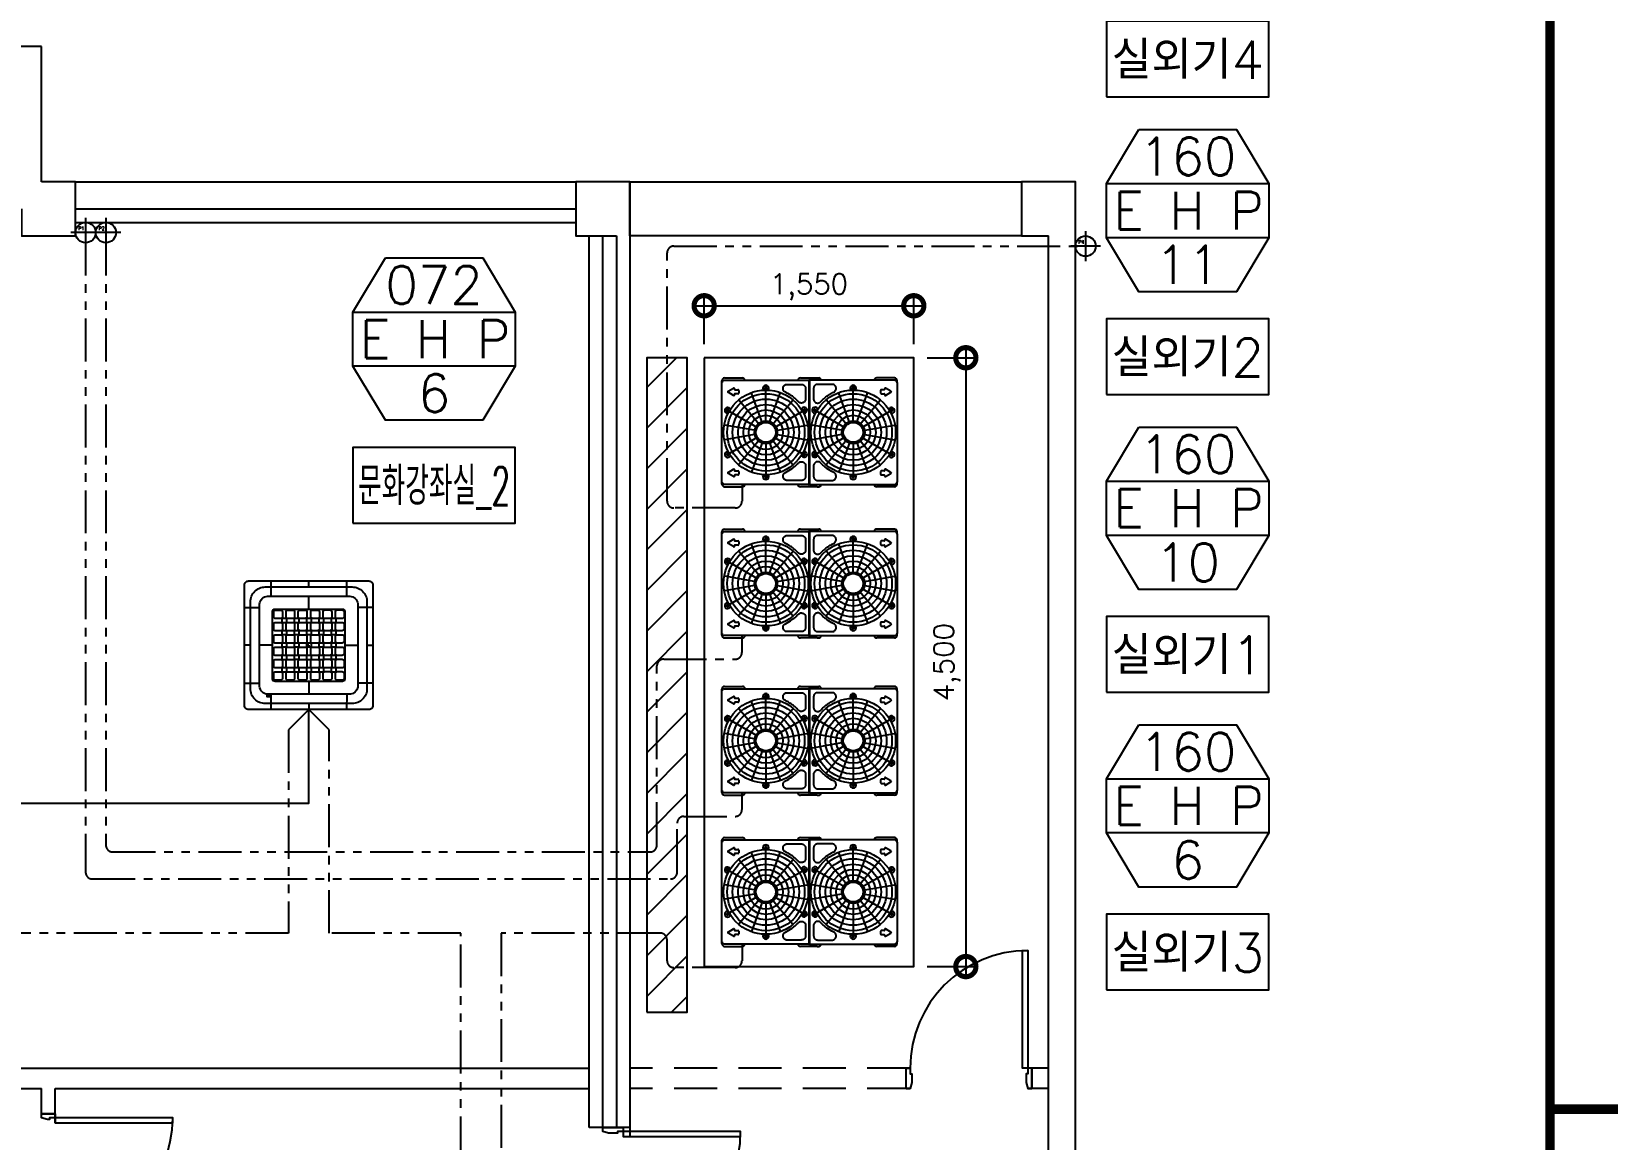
# Model space of a CAD drawing. Header units: millimetres. Extents: x -56261 to 196039, y 9480 to 100001.
# Drawn here: x 137708 to 149363, y 52101 to 60290 of the extents above; entities that cross this region are included whole.
import ezdxf
from ezdxf.enums import TextEntityAlignment as Align
from ezdxf.lldxf.tags import DXFTag

# ---------------------------------------------------------------- set-up
doc = ezdxf.new("R2010")
doc.units = ezdxf.units.MM
for name, pattern in [('HIDDEN2', [4.7625, 3.175, -1.5875]), ('PHANTOM', [25, 20, -1, 1, -1, 1, -1]), ('PHANTOM2', [31.75, 15.875, -3.175, 3.175, -3.175, 3.175, -3.175])]:
    doc.linetypes.add(name, pattern=pattern)
for name, color, linetype in [('A-HAT-8', 7, 'Continuous'), ('DVM_INDOOR', 7, 'Continuous'), ('DVM_INOUT_MARK', 2, 'Continuous'), ('DVM_INOUT_NAME', 7, 'Continuous'), ('DVM_LPIT', 3, 'Continuous'), ('DVM_OUTDOOR', 7, 'Continuous'), ('DVM_TRAY', 4, 'Continuous'), ('FORM', 4, 'Continuous'), ('PLAN', 9, 'Continuous'), ('SS-제어선', 61, 'PHANTOM'), ('SS-통신선', 181, 'CENTER2')]:
    doc.layers.add(name, color=color, linetype=linetype)
doc.styles.add('DVM_DEFAULT', font='romans.shx', dxfattribs={"bigfont": 'whgtxt.shx'})
doc.styles.add('Gdim', font='')
doc.styles.add('plan', font='romans.shx', dxfattribs={"bigfont": 'GHS.SHX'})
doc.styles.get('Gdim').set_extended_font_data('Dotum')
tags = doc.linetypes.add('CENTER2', pattern=[28.575, 19.05, -3.175, 3.175, -3.175]).pattern_tags.tags
tags[10:11] = [DXFTag(74, 4), DXFTag(75, 0), DXFTag(340, '0'), DXFTag(46, 1.0), DXFTag(50, 0.0), DXFTag(44, 0.0), DXFTag(45, 0.0)]
tags[8:9] = [DXFTag(74, 4), DXFTag(75, 0), DXFTag(340, '0'), DXFTag(46, 1.0), DXFTag(50, 0.0), DXFTag(44, 0.0), DXFTag(45, 0.0)]
tags[6:7] = [DXFTag(74, 4), DXFTag(75, 0), DXFTag(340, '0'), DXFTag(46, 1.0), DXFTag(50, 0.0), DXFTag(44, 0.0), DXFTag(45, 0.0)]
tags[4:5] = [DXFTag(74, 4), DXFTag(75, 0), DXFTag(340, '0'), DXFTag(46, 1.0), DXFTag(50, 0.0), DXFTag(44, 0.0), DXFTag(45, 0.0)]
doc.dimstyles.new('Gdim100', dxfattribs={"dimscale": 100, "dimtxt": 3, "dimasz": 6, "dimexe": 1.5, "dimexo": 2, "dimgap": 1, "dimtad": 1, "dimdec": 0, "dimzin": 0, "dimdsep": 46, "dimlunit": 6, "dimtxsty": 'Gdim', "dimblk1": 'DOTSMALL', "dimblk2": 'DOTSMALL', "dimsah": 1, "dimcen": 1.5, "dimdle": 1.5, "dimclrd": 1, "dimclre": 1, "dimclrt": 256, "dimazin": 0, "dimtfac": 1, "dimtdec": 0, "dimtix": 1, "dimtmove": 2, "dimatfit": 3, "dimldrblk": 'DOTSMALL', "dimfxl": 1.5, "dimtolj": 1, "dimtzin": 0, "dimlwd": -1, "dimlwe": -1, "dimarcsym": 0})

# ---------------------------------------------------------------- blocks, each defined once
blk = doc.blocks.new('PIPE_PIT')
at = {"layer": 'DVM_LPIT', "color": 0}
for p, q in [((110, 0), (-110, 0)), ((0, 110), (0, -110))]:
    blk.add_line(p, q, dxfattribs=at)
blk.add_circle((0, 0), 75, dxfattribs=at)
at = {"layer": 'DVM_LPIT', "color": 0, "style": 'DVM_DEFAULT', "width": 0.8}
for tag, p in [('$P', (-32, 8)), ('$N', (34, -38))]:
    blk.add_attdef(tag, text='', height=28, dxfattribs=at).set_placement(p, align=Align.BOTTOM_CENTER)
blk = doc.blocks.new('FORM_기계', base_point=(381614, -321275))
at = {"layer": 'FORM', "const_width": 140}
for points in [[(455614, -263975), (455614, -319175)], [(463614, -297828), (455614, -297828)]]:
    blk.add_lwpolyline(points, dxfattribs=at)
blk = doc.blocks.new('_DotSmall')
at = {"color": 0, "linetype": 'ByBlock', "const_width": 0.5}
blk.add_lwpolyline([(-0.0625, 0, 1), (0.0625, 0, 1)], format="xyb", close=True, dxfattribs=at)
blk = doc.blocks.new('*D308')
at = {"layer": 'DEFPOINTS', "color": 0, "transparency": 16777216}
for p in [(144233, 58263), (142683, 57879), (144233, 57879)]:
    blk.add_point(p, dxfattribs=at)
at = {"layer": 'PLAN', "color": 15, "transparency": 16777216}
for p, q in [((142683, 57979), (142683, 58338)), ((144233, 57979), (144233, 58338)), ((142608, 58263), (144308, 58263))]:
    blk.add_line(p, q, dxfattribs=at)
at = {"layer": 'PLAN', "color": 15, "transparency": 16777216, "xscale": 300, "yscale": 300, "zscale": 300, "rotation": 180}
blk.add_blockref('_DotSmall', (142683, 58263), dxfattribs=at)
at = {"layer": 'PLAN', "color": 15, "transparency": 16777216, "xscale": 300, "yscale": 300, "zscale": 300}
blk.add_blockref('_DotSmall', (144233, 58263), dxfattribs=at)
at = {"layer": 'PLAN', "color": 15, "transparency": 16777216, "insert": (143458, 58402), "char_height": 150, "attachment_point": 5, "style": 'plan'}
blk.add_mtext('\\A1;1,550', dxfattribs=at)
blk = doc.blocks.new('*D309')
at = {"layer": 'DEFPOINTS', "color": 0, "transparency": 16777216}
for p in [(144233, 57879), (144233, 53379), (144618, 53379)]:
    blk.add_point(p, dxfattribs=at)
at = {"layer": 'PLAN', "color": 15, "transparency": 16777216}
for p, q in [((144618, 57954), (144618, 53304)), ((144333, 57879), (144693, 57879)), ((144333, 53379), (144693, 53379))]:
    blk.add_line(p, q, dxfattribs=at)
at = {"layer": 'PLAN', "color": 15, "transparency": 16777216, "xscale": 300, "yscale": 300, "zscale": 300}
for p, rotation in [((144618, 57879), 90), ((144618, 53379), 270)]:
    blk.add_blockref('_DotSmall', p, dxfattribs=dict(at, rotation=rotation))
at = {"layer": 'PLAN', "color": 15, "transparency": 16777216, "insert": (144478, 55629), "char_height": 150, "attachment_point": 5, "rotation": 90, "style": 'plan'}
blk.add_mtext('\\A1;4,500', dxfattribs=at)
blk = doc.blocks.new('ID_C_G4_T')
at = {"layer": 'DVM_INDOOR', "color": 0}
for p, q in [((-280, 475), (-280, 363)), ((0, 431), (0, 475)), ((280, 475), (280, 362)), ((0, 268), (0, 362)), ((-475, 280), (-362, 280)), ((475, 280), (362, 280)), ((-267, 0), (-363, 0)), ((-431, 0), (-473, 0)), ((267, 0), (362, 0)), ((431, 0), (475, 0)), ((-475, -280), (-362, -280)), ((0, -267), (0, -362)), ((475, -280), (362, -280)), ((-280, -362), (-280, -475)), ((0, -431), (0, -475)), ((281, -362), (280, -475))]:
    blk.add_line(p, q, dxfattribs=at)
for points in [[(-445, 475), (445, 475, -0.414214), (475, 445), (475, -445, -0.414214), (445, -475), (-445, -475, -0.414214), (-475, -445), (-475, 445, -0.414214)], [(-321, 431), (321, 431, -0.414214), (431, 321), (431, -321, -0.414214), (321, -431), (-321, -431, -0.414214), (-431, -321), (-431, 321, -0.414214)], [(-304, 363), (304, 362, -0.356312), (362, 308), (362, -310, -0.324549), (309, -362), (-304, -362, -0.384731), (-363, -304), (-363, 304, -0.377296)], [(-267, 249, -0.414214), (-249, 267), (249, 267, -0.414214), (267, 249), (267, -249, -0.414214), (249, -267), (-249, -267, -0.414214), (-267, -249)], [(-259, 247, -0.414214), (-246, 260), (-208, 260, -0.414214), (-195, 247), (-195, 211, -0.414214), (-208, 198), (-246, 198, -0.414214), (-259, 211)], [(-168, 247, -0.414214), (-155, 260), (-117, 260, -0.414214), (-104, 247), (-104, 211, -0.414214), (-117, 198), (-155, 198, -0.414214), (-168, 211)], [(-77, 248, -0.414214), (-64, 260), (-25, 260, -0.414214), (-13, 248), (-13, 211, -0.414214), (-25, 198), (-64, 198, -0.414214), (-77, 211)], [(15, 248, -0.414214), (27, 260), (66, 260, -0.414214), (79, 248), (79, 211, -0.414214), (66, 198), (27, 198, -0.414214), (15, 211)], [(106, 248, -0.414214), (119, 261), (157, 261, -0.414214), (170, 248), (170, 211, -0.414214), (157, 198), (119, 198, -0.414214), (106, 211)], [(197, 248, -0.414214), (210, 261), (248, 261, -0.414214), (261, 248), (261, 211, -0.414214), (248, 198), (210, 198, -0.414214), (197, 211)], [(-259, 156, -0.414214), (-246, 169), (-208, 169, -0.414214), (-195, 156), (-195, 119, -0.414214), (-208, 107), (-246, 107, -0.414214), (-259, 119)], [(-197, 194, -0.414214), (-191, 200), (-170, 200, -0.414214), (-165, 194), (-165, 173, -0.414214), (-170, 167), (-191, 167, -0.414214), (-197, 173)], [(-168, 156, -0.414214), (-155, 169), (-117, 169, -0.414214), (-104, 156), (-104, 119, -0.414214), (-117, 107), (-155, 107, -0.414214), (-168, 119)], [(-106, 194, -0.414214), (-100, 200), (-79, 200, -0.414214), (-73, 194), (-73, 173, -0.414214), (-79, 167), (-100, 167, -0.414214), (-106, 173)], [(-77, 156, -0.414214), (-64, 169), (-25, 169, -0.414214), (-13, 156), (-13, 120, -0.414214), (-25, 107), (-64, 107, -0.414214), (-77, 120)], [(-15, 194, -0.414214), (-9, 200), (12, 200, -0.414214), (18, 194), (18, 173, -0.414214), (12, 167), (-9, 167, -0.414214), (-15, 173)], [(15, 156, -0.414214), (27, 169), (66, 169, -0.414214), (79, 156), (79, 120, -0.414214), (66, 107), (27, 107, -0.414214), (15, 120)], [(77, 194, -0.414214), (82, 200), (103, 200, -0.414214), (109, 194), (109, 173, -0.414214), (103, 167), (82, 167, -0.414214), (77, 173)], [(106, 157, -0.414214), (119, 169), (157, 169, -0.414214), (170, 157), (170, 120, -0.414214), (157, 107), (119, 107, -0.414214), (106, 120)], [(168, 194, -0.414214), (174, 200), (195, 200, -0.414214), (200, 194), (200, 173, -0.414214), (195, 167), (174, 167, -0.414214), (168, 173)], [(197, 157, -0.414214), (210, 169), (248, 169, -0.414214), (261, 157), (261, 120, -0.414214), (248, 107), (210, 107, -0.414214), (197, 120)], [(-259, 65, -0.414214), (-246, 78), (-208, 78, -0.414214), (-195, 65), (-195, 28, -0.414214), (-208, 15), (-246, 15, -0.414214), (-259, 28)], [(-197, 103, -0.414214), (-191, 108), (-170, 108, -0.414214), (-165, 103), (-165, 82, -0.414214), (-170, 76), (-191, 76, -0.414214), (-197, 82)], [(-197, 11, -0.414214), (-191, 17), (-170, 17, -0.414214), (-165, 11), (-165, -10, -0.414214), (-170, -15), (-191, -15, -0.414214), (-197, -10)], [(-168, 65, -0.414214), (-155, 78), (-117, 78, -0.414214), (-104, 65), (-104, 28, -0.414214), (-117, 15), (-155, 15, -0.414214), (-168, 28)], [(-106, 103, -0.414214), (-100, 108), (-79, 108, -0.414214), (-73, 103), (-73, 82, -0.414214), (-79, 76), (-100, 76, -0.414214), (-106, 82)], [(-106, 11, -0.414214), (-100, 17), (-79, 17, -0.414214), (-73, 11), (-73, -10, -0.414214), (-79, -15), (-100, -15, -0.414214), (-106, -10)], [(-77, 65, -0.414214), (-64, 78), (-25, 78, -0.414214), (-13, 65), (-13, 28, -0.414214), (-25, 15), (-64, 15, -0.414214), (-77, 28)], [(-15, 103, -0.414214), (-9, 108), (12, 108, -0.414214), (18, 103), (18, 82, -0.414214), (12, 76), (-9, 76, -0.414214), (-15, 82)], [(-15, 11, -0.414214), (-9, 17), (12, 17, -0.414214), (18, 11), (18, -10, -0.414214), (12, -15), (-9, -15, -0.414214), (-15, -10)], [(15, 65, -0.414214), (27, 78), (66, 78, -0.414214), (79, 65), (79, 28, -0.414214), (66, 15), (27, 15, -0.414214), (15, 28)], [(77, 103, -0.414214), (82, 108), (103, 108, -0.414214), (109, 103), (109, 82, -0.414214), (103, 76), (82, 76, -0.414214), (77, 82)], [(77, 11, -0.414214), (82, 17), (103, 17, -0.414214), (109, 11), (109, -10, -0.414214), (103, -15), (82, -15, -0.414214), (77, -10)], [(106, 65, -0.414214), (119, 78), (157, 78, -0.414214), (170, 65), (170, 28, -0.414214), (157, 16), (119, 16, -0.414214), (106, 28)], [(168, 103, -0.414214), (174, 108), (195, 108, -0.414214), (200, 103), (200, 82, -0.414214), (195, 76), (174, 76, -0.414214), (168, 82)], [(168, 11, -0.414214), (174, 17), (195, 17, -0.414214), (200, 11), (200, -10, -0.414214), (195, -15), (174, -15, -0.414214), (168, -10)], [(197, 65, -0.414214), (210, 78), (248, 78, -0.414214), (261, 65), (261, 28, -0.414214), (248, 16), (210, 16, -0.414214), (197, 28)], [(-259, -26, -0.414214), (-246, -13), (-208, -13, -0.414214), (-195, -26), (-195, -63, -0.414214), (-208, -76), (-246, -76, -0.414214), (-259, -63)], [(-259, -117, -0.414214), (-246, -105), (-208, -105, -0.414214), (-195, -117), (-195, -154, -0.414214), (-208, -167), (-246, -167, -0.414214), (-259, -154)], [(-197, -80, -0.414214), (-191, -74), (-170, -74, -0.414214), (-165, -80), (-165, -101, -0.414214), (-170, -107), (-191, -107, -0.414214), (-197, -101)], [(-168, -26, -0.414214), (-155, -13), (-117, -13, -0.414214), (-104, -26), (-104, -63, -0.414214), (-117, -76), (-155, -76, -0.414214), (-168, -63)], [(-168, -117, -0.414214), (-155, -105), (-117, -105, -0.414214), (-104, -117), (-104, -154, -0.414214), (-117, -167), (-155, -167, -0.414214), (-168, -154)], [(-106, -80, -0.414214), (-100, -74), (-79, -74, -0.414214), (-73, -80), (-73, -101, -0.414214), (-79, -106), (-100, -106, -0.414214), (-106, -101)], [(-77, -26, -0.414214), (-64, -13), (-25, -13, -0.414214), (-13, -26), (-13, -63, -0.414214), (-25, -76), (-64, -76, -0.414214), (-77, -63)], [(-77, -117, -0.414214), (-64, -105), (-25, -105, -0.414214), (-13, -117), (-13, -154, -0.414214), (-25, -167), (-64, -167, -0.414214), (-77, -154)], [(-15, -80, -0.414214), (-9, -74), (12, -74, -0.414214), (18, -80), (18, -101, -0.414214), (12, -107), (-9, -107, -0.414214), (-15, -101)], [(15, -26, -0.414214), (27, -13), (66, -13, -0.414214), (79, -26), (79, -63, -0.414214), (66, -76), (27, -76, -0.414214), (15, -63)], [(15, -117, -0.414214), (27, -105), (66, -105, -0.414214), (79, -117), (79, -154, -0.414214), (66, -167), (27, -167, -0.414214), (15, -154)], [(77, -80, -0.414214), (82, -74), (103, -74, -0.414214), (109, -80), (109, -101, -0.414214), (103, -107), (82, -107, -0.414214), (77, -101)], [(106, -26, -0.414214), (119, -13), (157, -13, -0.414214), (170, -26), (170, -63, -0.414214), (157, -75), (119, -75, -0.414214), (106, -63)], [(106, -117, -0.414214), (119, -104), (157, -104, -0.414214), (170, -117), (170, -154, -0.414214), (157, -167), (119, -167, -0.414214), (106, -154)], [(168, -80, -0.414214), (174, -74), (195, -74, -0.414214), (200, -80), (200, -101, -0.414214), (195, -106), (174, -106, -0.414214), (168, -101)], [(197, -26, -0.414214), (210, -13), (248, -13, -0.414214), (261, -26), (261, -63, -0.414214), (248, -75), (210, -75, -0.414214), (197, -63)], [(197, -117, -0.414214), (210, -104), (248, -104, -0.414214), (261, -117), (261, -154, -0.414214), (248, -167), (210, -167, -0.414214), (197, -154)], [(-259, -208, -0.414214), (-246, -196), (-208, -196, -0.414214), (-195, -208), (-195, -245, -0.414214), (-208, -258), (-246, -258, -0.414214), (-259, -245)], [(-197, -171, -0.414214), (-191, -165), (-170, -165, -0.414214), (-165, -171), (-165, -192, -0.414214), (-170, -198), (-191, -198, -0.414214), (-197, -192)], [(-168, -208, -0.414214), (-155, -196), (-117, -196, -0.414214), (-104, -208), (-104, -245, -0.414214), (-117, -258), (-155, -258, -0.414214), (-168, -245)], [(-106, -171, -0.414214), (-100, -165), (-79, -165, -0.414214), (-73, -171), (-73, -192, -0.414214), (-79, -198), (-100, -198, -0.414214), (-106, -192)], [(-77, -208, -0.414214), (-64, -196), (-25, -196, -0.414214), (-13, -208), (-13, -245, -0.414214), (-25, -258), (-64, -258, -0.414214), (-77, -245)], [(-15, -171, -0.414214), (-9, -165), (12, -165, -0.414214), (18, -171), (18, -192, -0.414214), (12, -198), (-9, -198, -0.414214), (-15, -192)], [(15, -208, -0.414214), (27, -196), (66, -196, -0.414214), (79, -208), (79, -245, -0.414214), (66, -258), (27, -258, -0.414214), (15, -245)], [(77, -171, -0.414214), (82, -165), (103, -165, -0.414214), (109, -171), (109, -192, -0.414214), (103, -198), (82, -198, -0.414214), (77, -192)], [(106, -208, -0.414214), (119, -195), (157, -195, -0.414214), (170, -208), (170, -245, -0.414214), (157, -258), (119, -258, -0.414214), (106, -245)], [(168, -171, -0.414214), (174, -165), (195, -165, -0.414214), (200, -171), (200, -192, -0.414214), (195, -198), (174, -198, -0.414214), (168, -192)], [(197, -208, -0.414214), (210, -195), (248, -195, -0.414214), (261, -208), (261, -245, -0.414214), (248, -258), (210, -258, -0.414214), (197, -245)], [(-308, -366, -0.414214), (-307, -365), (-289, -365, -0.414214), (-288, -366), (-288, -380, -0.414214), (-289, -381), (-307, -381, -0.414214), (-308, -380)]]:
    blk.add_lwpolyline(points, format="xyb", close=True, dxfattribs=at)
at = {"layer": 'DVM_INDOOR', "color": 252}
for points in [[(0, 0), (-15, 0)], [(0, 0), (0, -15)]]:
    blk.add_lwpolyline(points, dxfattribs=at)
blk = doc.blocks.new('INOUT_MARK')
at = {"layer": 'DVM_INOUT_MARK', "color": 0}
for p, q in [((-600, 1560), (600, 1560)), ((600, 1160), (-600, 1160))]:
    blk.add_line(p, q, dxfattribs=at)
blk.add_lwpolyline([(-360, 1960), (360, 1960), (600, 1560), (600, 1160), (360, 760), (-360, 760), (-600, 1160), (-600, 1560), (-360, 1960)], dxfattribs=at)
at = {"layer": 'DVM_INOUT_NAME'}
blk.add_lwpolyline([(-600, 0), (600, 0), (600, 560), (-600, 560)], close=True, dxfattribs=at)
at = {"layer": 'DVM_INOUT_MARK', "color": 0, "style": 'DVM_DEFAULT'}
for tag, p in [('CAP', (0, 1760)), ('NO', (0, 960))]:
    blk.add_attdef(tag, text='', height=280, dxfattribs=at).set_placement(p, align=Align.MIDDLE_CENTER)
for tag, width, p, p2 in [('MNAME', 0.53094, (-549, 1220), (563, 1220)), ('QTY', 0.517418, (710, 1220), (1089, 1220))]:
    blk.add_attdef(tag, text='', height=280, dxfattribs=dict(at, width=width)).set_placement(p, p2, align=Align.FIT)
at = {"layer": 'DVM_INOUT_NAME', "style": 'DVM_DEFAULT', "width": 1.097081}
blk.add_attdef('INAME', text='', height=280, dxfattribs=at).set_placement((-562, 134), (564, 134), align=Align.FIT)
blk = doc.blocks.new('OD_D_DS_B_T')
at = {"layer": 'DVM_OUTDOOR', "color": 0, "linetype": 'ByBlock'}
for p, q in [((-648, -368), (-648, 368)), ((-648, 368), (-646, 368)), ((-646, 368), (-646, 382)), ((-646, 368), (-646, 368)), ((-630, 383), (-630, 385)), ((-630, 385), (0, 385)), ((-630, 383), (-630, 382)), ((-626, 402), (-495, 402)), ((-476, 388), (-475, 385)), ((-86, 385), (-85, 388)), ((-66, 402), (70, 402)), ((6, 386), (-2, 386)), ((-2, 386), (6, 386)), ((0, 385), (0, 383)), ((0, 380), (0, 383)), ((0, -380), (0, 380)), ((4, 385), (4, 383)), ((634, 385), (4, 385)), ((4, 380), (4, 383)), ((4, -380), (4, 380)), ((90, 385), (89, 388)), ((480, 388), (479, 385)), ((630, 402), (499, 402)), ((634, 383), (634, 385)), ((634, 383), (634, 382)), ((650, 368), (650, 382)), ((652, 368), (650, 368)), ((650, 368), (650, 368)), ((652, -368), (652, 368)), ((-600, 304), (-560, 327)), ((-560, 273), (-600, 296)), ((-552, 323), (-552, 318)), ((-552, 282), (-552, 277)), ((-550, 315), (-528, 315)), ((-528, 285), (-550, 285)), ((-522, 310), (-522, 290)), ((-368, 56), (-520, 237)), ((-346, 69), (-427, 291)), ((-323, 318), (-323, 313)), ((-321, 74), (-321, 309)), ((-319, 318), (-319, 313)), ((-296, 69), (-215, 291)), ((-274, 56), (-122, 237)), ((278, 56), (126, 237)), ((300, 69), (219, 291)), ((323, 318), (323, 313)), ((325, 74), (325, 309)), ((327, 318), (327, 313)), ((350, 69), (431, 291)), ((372, 56), (524, 237)), ((526, 310), (526, 290)), ((554, 315), (532, 315)), ((532, 285), (554, 285)), ((556, 323), (556, 318)), ((556, 282), (556, 277)), ((604, 304), (564, 327)), ((564, 273), (604, 296)), ((-597, 157), (-593, 155)), ((-595, 161), (-591, 158)), ((-385, 37), (-589, 155)), ((-257, 37), (-53, 155)), ((-47, 161), (-51, 158)), ((-45, 157), (-49, 155)), ((49, 157), (53, 155)), ((51, 161), (55, 158)), ((261, 37), (57, 155)), ((389, 37), (593, 155)), ((599, 161), (595, 158)), ((601, 157), (597, 155)), ((-393, 13), (-625, 54)), ((-249, 13), (-16, 54)), ((253, 13), (20, 54)), ((397, 13), (629, 54)), ((-393, -13), (-625, -54)), ((-385, -37), (-589, -155)), ((-368, -56), (-520, -237)), ((-346, -69), (-427, -291)), ((-321, -74), (-321, -309)), ((-296, -69), (-215, -291)), ((-274, -56), (-122, -237)), ((-257, -37), (-53, -155)), ((-249, -13), (-16, -54)), ((253, -13), (20, -54)), ((261, -37), (57, -155)), ((278, -56), (126, -237)), ((300, -69), (219, -291)), ((325, -74), (325, -309)), ((350, -69), (431, -291)), ((372, -56), (524, -237)), ((389, -37), (593, -155)), ((397, -13), (629, -54)), ((-648, -241), (-648, -228)), ((-597, -157), (-593, -155)), ((-595, -161), (-591, -158)), ((-47, -161), (-51, -158)), ((-45, -157), (-49, -155)), ((49, -157), (53, -155)), ((51, -161), (55, -158)), ((599, -161), (595, -158)), ((601, -157), (597, -155)), ((652, -241), (652, -228)), ((-600, -296), (-560, -273)), ((-560, -327), (-600, -304)), ((-552, -277), (-552, -282)), ((-552, -318), (-552, -323)), ((-550, -285), (-528, -285)), ((-528, -315), (-550, -315)), ((-522, -290), (-522, -310)), ((-323, -318), (-323, -313)), ((-319, -318), (-319, -313)), ((323, -318), (323, -313)), ((327, -318), (327, -313)), ((526, -290), (526, -310)), ((554, -285), (532, -285)), ((532, -315), (554, -315)), ((556, -277), (556, -282)), ((556, -318), (556, -323)), ((604, -296), (564, -273)), ((564, -327), (604, -304)), ((-646, -368), (-648, -368)), ((-646, -382), (-646, -368)), ((-646, -368), (-646, -368)), ((-630, -382), (-630, -383)), ((-630, -385), (-630, -383)), ((0, -385), (-630, -385)), ((-626, -402), (-495, -402)), ((-475, -385), (-476, -388)), ((-85, -388), (-86, -385)), ((-55, -402), (-66, -402)), ((59, -402), (-55, -402)), ((6, -386), (-2, -386)), ((0, -383), (0, -380)), ((0, -383), (0, -385)), ((4, -383), (4, -380)), ((4, -383), (4, -385)), ((4, -385), (634, -385)), ((59, -402), (70, -402)), ((89, -388), (90, -385)), ((479, -385), (480, -388)), ((630, -402), (499, -402)), ((634, -382), (634, -383)), ((634, -385), (634, -383)), ((650, -382), (650, -368)), ((650, -368), (650, -368)), ((650, -368), (652, -368))]:
    blk.add_line(p, q, dxfattribs=at)
for centre, radius in [((-321, 0), 313), ((-321, 0), 286), ((-321, 0), 246), ((325, 0), 313), ((325, 0), 286), ((325, 0), 246), ((-321, 0), 206), ((-321, 0), 166), ((-321, 0), 126), ((325, 0), 206), ((325, 0), 166), ((325, 0), 126), ((-321, 0), 84.5), ((-321, 0), 73.5), ((325, 0), 84.5), ((325, 0), 73.5)]:
    blk.add_circle(centre, radius, dxfattribs=at)
for centre, radius, start, end in [((-626, 382), 20, 90, 180), ((-630, 368), 15, 90, 180), ((-495, 382), 20, 20, 90), ((-66, 382), 20, 90, 160), ((-2, 380), 6, 90, 135.573), ((-2, 380), 6, 90, 135.5737), ((6, 380), 6, 44.4263, 90), ((6, 380), 6, 44.427, 90), ((70, 382), 20, 20, 90), ((499, 382), 20, 90, 160), ((630, 382), 20, 0, 90), ((634, 368), 15, 0, 90), ((-598, 300), 5, 120, 240), ((-558, 323), 5, 0, 120), ((-558, 277), 5, 240, 0), ((-550, 318), 2.8, 180, 270), ((-550, 282), 2.8, 90, 180), ((-528, 310), 5, 0, 90), ((-528, 290), 5, 270, 0), ((-321, 327), 21.6, 316.3749, 223.6427), ((-321, 327), 7.51, 282.7641, 241.331), ((-326, 318), 3.31, 3.1714, 58.0995), ((325, 327), 21.6, 316.3573, 223.6251), ((325, 327), 7.51, 298.669, 257.2359), ((330, 318), 3.31, 121.9005, 176.8286), ((532, 310), 5, 90, 180), ((532, 290), 5, 180, 270), ((554, 318), 2.8, 270, 0), ((554, 282), 2.8, 0, 90), ((562, 323), 5, 60, 180), ((562, 277), 5, 180, 300), ((602, 300), 5, 300, 60), ((-604, 163), 21.6, 16.3749, 283.6427), ((-604, 164), 7.51, 342.7641, 301.331), ((-599, 154), 3.31, 63.1714, 118.0995), ((-38, 164), 21.6, 256.3749, 163.6427), ((-49, 163), 3.31, 303.1714, 358.0995), ((-38, 163), 7.51, 222.7641, 181.331), ((42, 164), 21.6, 16.3573, 283.6251), ((42, 163), 7.51, 358.669, 317.2359), ((53, 163), 3.31, 181.9005, 236.8286), ((608, 163), 21.6, 256.3573, 163.6251), ((608, 164), 7.51, 238.669, 197.2359), ((603, 154), 3.31, 61.9005, 116.8286), ((-646, -228), 3, 137.1666, 180), ((-604, -164), 21.6, 76.3749, 343.6427), ((-604, -163), 7.51, 42.7641, 1.331), ((-593, -163), 3.31, 123.1714, 178.0995), ((-38, -163), 21.6, 196.3749, 103.6427), ((-38, -164), 7.51, 162.7641, 121.331), ((-43, -154), 3.31, 243.1714, 298.0995), ((42, -163), 21.6, 76.3573, 343.6251), ((42, -164), 7.51, 58.669, 17.2359), ((47, -154), 3.31, 241.9005, 296.8286), ((608, -164), 21.6, 196.3573, 103.6251), ((597, -163), 3.31, 1.9005, 56.8286), ((608, -163), 7.51, 178.669, 137.2359), ((650, -228), 3, 0, 42.8334), ((-646, -241), 3, 180, 222.8334), ((-598, -300), 5, 120, 240), ((-558, -277), 5, 0, 120), ((-558, -323), 5, 240, 0), ((-550, -282), 2.8, 180, 270), ((-550, -318), 2.8, 90, 180), ((-528, -290), 5, 0, 90), ((-528, -310), 5, 270, 0), ((-321, -327), 21.6, 136.3749, 43.6427), ((-321, -327), 7.51, 102.7641, 61.331), ((-316, -318), 3.31, 183.1714, 238.0995), ((325, -327), 21.6, 136.3573, 43.6251), ((325, -327), 7.51, 118.669, 77.2359), ((320, -318), 3.31, 301.9005, 356.8286), ((532, -290), 5, 90, 180), ((532, -310), 5, 180, 270), ((554, -282), 2.8, 270, 0), ((554, -318), 2.8, 0, 90), ((562, -277), 5, 60, 180), ((562, -323), 5, 180, 300), ((602, -300), 5, 300, 60), ((650, -241), 3, 317.1666, 0), ((-630, -368), 15, 180, 270), ((-626, -382), 20, 180, 270), ((-495, -382), 20, 270, 340), ((-66, -382), 20, 200, 270), ((-2, -380), 6, 224.427, 270), ((6, -380), 6, 270, 315.5722), ((70, -382), 20, 270, 340), ((499, -382), 20, 200, 270), ((630, -382), 20, 270, 0), ((634, -368), 15, 270, 0)]:
    blk.add_arc(centre, radius, start, end, dxfattribs=at)
for points, knots in [([(-177, 297), (-180, 298), (-183, 300), (-187, 305), (-189, 308), (-192, 313), (-193, 317), (-194, 322), (-194, 324), (-194, 328), (-194, 329), (-193, 333), (-193, 334), (-192, 338), (-191, 339), (-189, 342), (-188, 343), (-186, 346), (-184, 347), (-180, 351), (-178, 352), (-173, 354), (-171, 355), (-167, 355), (-166, 355), (-164, 355)], [2, 2, 2, 2, 11.438137, 11.438137, 21.066278, 21.066278, 30.979428, 30.979428, 36.735239, 36.735239, 41.766146, 41.766146, 46.797054, 46.797054, 51.827962, 51.827962, 56.76745, 56.76745, 62.289983, 62.289983, 71.492103, 71.492103, 77.014418, 77.014418, 82.536734, 82.536734, 82.536734, 82.536734]), ([(-59, 355), (-57, 355), (-53, 355), (-47, 354), (-42, 351), (-37, 347), (-33, 342), (-30, 337), (-28, 331), (-28, 327), (-28, 325)], [2, 2, 2, 2, 7.462338, 12.924676, 18.594658, 24.680217, 30.765777, 36.851336, 42.937187, 49.023328, 49.023328, 49.023328, 49.023328]), ([(63, 355), (61, 355), (57, 355), (51, 354), (46, 351), (41, 347), (37, 342), (34, 337), (32, 331), (32, 327), (32, 325)], [2, 2, 2, 2, 7.462338, 12.924676, 18.594658, 24.680217, 30.765777, 36.851336, 42.937187, 49.023328, 49.023328, 49.023328, 49.023328]), ([(181, 297), (184, 298), (187, 300), (191, 305), (193, 308), (196, 313), (197, 317), (198, 322), (198, 324), (198, 328), (198, 329), (197, 333), (197, 334), (196, 338), (195, 339), (193, 342), (192, 343), (190, 346), (188, 347), (184, 351), (182, 352), (177, 354), (175, 355), (171, 355), (170, 355), (168, 355)], [2, 2, 2, 2, 11.438137, 11.438137, 21.066278, 21.066278, 30.979428, 30.979428, 36.735239, 36.735239, 41.766146, 41.766146, 46.797054, 46.797054, 51.827962, 51.827962, 56.76745, 56.76745, 62.289983, 62.289983, 71.492103, 71.492103, 77.014418, 77.014418, 82.536734, 82.536734, 82.536734, 82.536734]), ([(-81, 227), (-88, 234), (-102, 248), (-125, 267), (-150, 283), (-168, 293), (-177, 297)], [2, 2, 2, 2, 31.261104, 60.52222, 89.783303, 119.04439, 119.04439, 119.04439, 119.04439]), ([(-28, 248), (-28, 244), (-28, 241), (-30, 236), (-31, 233), (-34, 228), (-36, 226), (-41, 222), (-44, 220), (-48, 219), (-50, 218), (-54, 217), (-55, 217), (-60, 217), (-62, 217), (-68, 218), (-70, 219), (-74, 221), (-75, 222), (-78, 224), (-80, 225), (-81, 227)], [2, 2, 2, 2, 11.358684, 11.358684, 18.863778, 18.863778, 28.313193, 28.313193, 37.251145, 37.251145, 42.414131, 42.414131, 47.577117, 47.577117, 55.321596, 55.321596, 63.066675, 63.066675, 68.229661, 68.229661, 73.392647, 73.392647, 73.392647, 73.392647]), ([(32, 248), (32, 244), (32, 241), (34, 236), (35, 233), (38, 228), (40, 226), (45, 222), (48, 220), (52, 219), (54, 218), (58, 217), (59, 217), (64, 217), (66, 217), (72, 218), (74, 219), (78, 221), (79, 222), (82, 224), (84, 225), (85, 227)], [2, 2, 2, 2, 11.358684, 11.358684, 18.863778, 18.863778, 28.313193, 28.313193, 37.251145, 37.251145, 42.414131, 42.414131, 47.577117, 47.577117, 55.321596, 55.321596, 63.066675, 63.066675, 68.229661, 68.229661, 73.392647, 73.392647, 73.392647, 73.392647]), ([(85, 227), (92, 234), (106, 248), (129, 267), (154, 283), (172, 293), (181, 297)], [2, 2, 2, 2, 31.261104, 60.52222, 89.783303, 119.04439, 119.04439, 119.04439, 119.04439]), ([(-177, -297), (-159, -288), (-133, -273), (-106, -251), (-91, -237), (-84, -230), (-81, -227)], [2, 2, 2, 2, 60.518726, 89.77989, 104.41072, 119.04146, 119.04146, 119.04146, 119.04146]), ([(-81, -227), (-79, -224), (-76, -222), (-71, -219), (-68, -218), (-62, -217), (-59, -217), (-54, -217), (-51, -218), (-46, -219), (-45, -220), (-42, -222), (-40, -223), (-37, -226), (-35, -228), (-32, -232), (-30, -235), (-28, -241), (-28, -244), (-28, -247)], [2, 2, 2, 2, 11.138322, 11.138322, 20.438577, 20.438577, 28.073101, 28.073101, 37.028234, 37.028234, 42.166104, 42.166104, 47.303975, 47.303975, 55.011963, 55.011963, 64.005306, 64.005306, 73.002362, 73.002362, 73.002362, 73.002362]), ([(85, -227), (83, -224), (80, -222), (75, -219), (72, -218), (66, -217), (63, -217), (58, -217), (55, -218), (50, -219), (49, -220), (46, -222), (44, -223), (41, -226), (39, -228), (36, -232), (34, -235), (32, -241), (32, -244), (32, -247)], [2, 2, 2, 2, 11.138322, 11.138322, 20.438577, 20.438577, 28.073101, 28.073101, 37.028234, 37.028234, 42.166104, 42.166104, 47.303975, 47.303975, 55.011963, 55.011963, 64.005306, 64.005306, 73.002362, 73.002362, 73.002362, 73.002362]), ([(181, -297), (163, -288), (137, -273), (110, -251), (95, -237), (88, -230), (85, -227)], [2, 2, 2, 2, 60.518726, 89.77989, 104.41072, 119.04146, 119.04146, 119.04146, 119.04146]), ([(-164, -355), (-166, -355), (-167, -355), (-171, -355), (-173, -354), (-178, -352), (-181, -350), (-186, -346), (-188, -344), (-191, -338), (-193, -335), (-194, -330), (-194, -328), (-194, -324), (-194, -322), (-194, -317), (-193, -314), (-190, -308), (-188, -305), (-183, -300), (-180, -299), (-177, -297)], [2, 2, 2, 2, 7.559356, 7.559356, 13.118712, 13.118712, 22.734185, 22.734185, 32.585868, 32.585868, 41.963313, 41.963313, 47.824217, 47.824217, 53.290515, 53.290515, 63.039296, 63.039296, 72.788078, 72.788078, 82.53686, 82.53686, 82.53686, 82.53686]), ([(-28, -325), (-28, -327), (-28, -330), (-30, -336), (-32, -341), (-36, -346), (-41, -350), (-46, -353), (-52, -355), (-56, -355), (-59, -355)], [2, 2, 2, 2, 7.462552, 12.925103, 18.595285, 24.680809, 30.766333, 36.851857, 42.937381, 49.022905, 49.022905, 49.022905, 49.022905]), ([(32, -325), (32, -327), (32, -330), (34, -336), (36, -341), (40, -346), (45, -350), (50, -353), (56, -355), (60, -355), (63, -355)], [2, 2, 2, 2, 7.462552, 12.925103, 18.595285, 24.680809, 30.766333, 36.851857, 42.937381, 49.022905, 49.022905, 49.022905, 49.022905]), ([(168, -355), (170, -355), (171, -355), (175, -355), (177, -354), (182, -352), (185, -350), (190, -346), (192, -344), (195, -338), (197, -335), (198, -330), (198, -328), (198, -324), (198, -322), (198, -317), (197, -314), (194, -308), (192, -305), (187, -300), (184, -299), (181, -297)], [2, 2, 2, 2, 7.559356, 7.559356, 13.118712, 13.118712, 22.734185, 22.734185, 32.585868, 32.585868, 41.963313, 41.963313, 47.824217, 47.824217, 53.290515, 53.290515, 63.039296, 63.039296, 72.788078, 72.788078, 82.53686, 82.53686, 82.53686, 82.53686])]:
    blk.add_open_spline(points, degree=3, knots=knots, dxfattribs=at)
for points in [[(-164, 355), (-129, 355), (-94, 355), (-59, 355)], [(168, 355), (133, 355), (98, 355), (63, 355)], [(-28, 325), (-28, 299), (-28, 273), (-28, 248)], [(32, 325), (32, 299), (32, 273), (32, 248)], [(-28, -247), (-28, -273), (-28, -299), (-28, -325)], [(32, -247), (32, -273), (32, -299), (32, -325)], [(-59, -355), (-94, -355), (-129, -355), (-164, -355)], [(63, -355), (98, -355), (133, -355), (168, -355)]]:
    blk.add_open_spline(points, degree=3, dxfattribs=at)

msp = doc.modelspace()

# ---------------------------------------------------------------- hatches: boundary and pattern name
at = {"layer": 'A-HAT-8'}
h = msp.add_hatch(dxfattribs=at)
h.set_pattern_fill('JIS_WOOD', color=4, scale=300)
h.set_pattern_definition([(45, (0, -29700), (-150, 150), [])])
h.paths.add_polyline_path([(142258.4, 53042.5), (142558.4, 53042.5), (142558.4, 57878.8), (142258.4, 57878.8)])

# ---------------------------------------------------------------- linework, layer by layer
at = {"layer": 'DVM_TRAY'}
msp.add_lwpolyline([(142258.4, 53042.5), (142558.4, 53042.5), (142558.4, 57878.8), (142258.4, 57878.8)], close=True, dxfattribs=at)
at = {"layer": 'PLAN'}
for p, q in [((137783.4, 60178.8), (133683.4, 60178.8)), ((137783.4, 59178.8), (137783.4, 60178.8)), ((138033.4, 59178.8), (141733.4, 59178.8)), ((142133.4, 59178.8), (142133.4, 52123)), ((142133.4, 59178.8), (145028.8, 59178.8)), ((145428.8, 47978.8), (145428.8, 59178.8)), ((138033.4, 58978.8), (141733.4, 58978.8)), ((138033.4, 58878.8), (141733.4, 58878.8)), ((141833.4, 52190.5), (141833.4, 58778.8)), ((141933.4, 52161), (141933.4, 58778.8)), ((142033.4, 58778.8), (142033.4, 52190.5)), ((145028.8, 58778.8), (142133.4, 58778.8)), ((145228.8, 48178.8), (145228.8, 58778.8)), ((126536.7, 52628.8), (141833.4, 52628.8)), ((144206.9, 52628.8), (144177.4, 52628.8)), ((145228.8, 52628.8), (145038, 52628.8)), ((145105.5, 52628.8), (145038, 52628.8)), ((145105.5, 52628.8), (145105.5, 52478.8)), ((126436.7, 52478.8), (137783.4, 52478.8)), ((137783.4, 52261), (137783.4, 52478.8)), ((137883.4, 52478.8), (141833.4, 52478.8)), ((137883.4, 52223), (137883.4, 52478.8)), ((144177.4, 52478.8), (144206.9, 52478.8)), ((145228.8, 52478.8), (145076, 52478.8)), ((145076, 52478.8), (145105.5, 52478.8)), ((145076, 52478.8), (145105.5, 52478.8)), ((137783.4, 52261), (137783.4, 52290.5)), ((137883.4, 52290.5), (137783.4, 52290.5)), ((137783.4, 52261), (137783.4, 52290.5)), ((137883.4, 52290.5), (137883.4, 52223)), ((142133.4, 52190.5), (141833.4, 52190.5)), ((141933.4, 52161), (141933.4, 52190.5)), ((142083.4, 52190.5), (141933.4, 52190.5)), ((141933.4, 52161), (141933.4, 52190.5)), ((142083.4, 52190.5), (142083.4, 52123))]:
    msp.add_line(p, q, dxfattribs=at)
at = {"layer": 'PLAN', "linetype": 'HIDDEN2', "ltscale": 100}
for p, q in [((144206.9, 52628.8), (142133.4, 52628.8)), ((144206.9, 52478.8), (142133.4, 52478.8))]:
    msp.add_line(p, q, dxfattribs=at)
at = {"layer": 'PLAN'}
for points in [[(137633.4, 58978.8), (137633.4, 58778.8), (138033.4, 58778.8), (138033.4, 59178.8), (137783.4, 59178.8)], [(142133.4, 58778.8), (142133.4, 59178.8), (141733.4, 59178.8), (141733.4, 58778.8), (142033.4, 58778.8)], [(145428.8, 58778.8), (145428.8, 59178.8), (145028.8, 59178.8), (145028.8, 58778.8), (145228.8, 58778.8)]]:
    msp.add_lwpolyline(points, dxfattribs=at)
at = {"layer": 'PLAN', "color": 15}
msp.add_lwpolyline([(142683.4, 57878.8), (142683.4, 53378.8), (144233.4, 53378.8), (144233.4, 57878.8)], close=True, dxfattribs=at)
at = {"layer": 'PLAN'}
for points in [[(145076, 52628.8), (145038, 52628.8), (145038, 53497.9), (145076, 53497.9)], [(144185.8, 52478.8), (144177.4, 52478.8), (144177.4, 52628.8), (144185.8, 52628.8), (144206.9, 52628.8), (144206.9, 52586.6), (144219.6, 52586.6), (144219.6, 52521), (144206.9, 52478.8), (144206.9, 52478.8)], [(145097.1, 52478.8), (145105.5, 52478.8), (145105.5, 52628.8), (145097.1, 52628.8), (145076, 52628.8), (145076, 52586.6), (145063.3, 52586.6), (145063.3, 52521), (145076, 52478.8), (145076, 52478.8)], [(137783.4, 52282.1), (137783.4, 52290.5), (137883.4, 52290.5), (137883.4, 52282.1), (137883.4, 52261), (137841.2, 52261), (137841.2, 52248.3), (137825.6, 52248.3), (137783.4, 52261), (137783.4, 52261)], [(137883.4, 52261), (137883.4, 52223), (138752.5, 52223), (138752.5, 52261)], [(141933.4, 52182.1), (141933.4, 52190.5), (142083.4, 52190.5), (142083.4, 52182.1), (142083.4, 52161), (142041.2, 52161), (142041.2, 52148.3), (141975.6, 52148.3), (141933.4, 52161), (141933.4, 52161)], [(142083.4, 52161), (142083.4, 52123), (142952.5, 52123), (142952.5, 52161)]]:
    msp.add_lwpolyline(points, close=True, dxfattribs=at)
for centre, start, end in [((145076, 52628.8), 90, 180), ((137883.4, 52261), 270, 0), ((142083.4, 52161), 270, 0)]:
    msp.add_arc(centre, 869.1, start, end, dxfattribs=at)
at = {"layer": 'SS-제어선', "linetype": 'PHANTOM2', "ltscale": 20}
for points in [[(138108.4, 58803.8), (138108.4, 54076.2, 0.4142136), (138158.4, 54026.2), (142433.4, 54026.2, 0.4142136), (142483.4, 54076.2), (142483.4, 54439.1, -0.4142136), (142533.4, 54489.1), (142912.7, 54489.1, 0.4142136), (142962.7, 54539.1), (142962.7, 54663.2)], [(138258.4, 58803.8), (138258.4, 54276.2, 0.4142136), (138308.4, 54226.2), (142283.4, 54226.2, 0.4142136), (142333.4, 54276.2), (142333.4, 55601, -0.4142136), (142383.4, 55651), (142912.7, 55651, 0.4142136), (142962.7, 55701), (142962.7, 55825.1)], [(142962.7, 56942.6), (142962.7, 56818.5, -0.4142136), (142912.7, 56768.5), (142458.4, 56768.5, -0.4142136), (142408.4, 56818.5), (142408.4, 58653.8, -0.4142136), (142458.4, 58703.8), (145503.8, 58703.8)], [(142962.7, 53545.6), (142962.7, 53421.5, -0.4142136), (142912.7, 53371.5), (142458.4, 53371.5, -0.4142136), (142408.4, 53421.5), (142408.4, 53576.2, 0.4142136), (142358.4, 53626.2), (141182.2, 53626.2), (141182.2, 48478.8), (140632.2, 48478.8), (140482.2, 48628.8), (140632.2, 48778.8), (140882.2, 48778.8), (140882.2, 53626.2), (139908.7, 53626.2), (139908.7, 55128.8), (139758.7, 55278.8), (139608.7, 55128.8), (139608.7, 53626.2), (135758.7, 53626.2)]]:
    msp.add_lwpolyline(points, format="xyb", dxfattribs=at)
at = {"layer": 'SS-통신선'}
msp.add_lwpolyline([(133574.7, 54586.3), (139758.7, 54586.3), (139758.7, 55278.8)], dxfattribs=at)

# ---------------------------------------------------------------- block references
at = {"layer": 'DVM_INDOOR', "color": 3}
msp.add_blockref('ID_C_G4_T', (139758.4, 55753.8), dxfattribs=at)
at = {"layer": 'DVM_INOUT_MARK'}
ref = msp.add_blockref('INOUT_MARK', (146258.5, 59806.2), dxfattribs=at)
ref.add_attrib('CAP', '180', dxfattribs={"color": 0, "height": 280, "style": 'DVM_DEFAULT'}).set_placement((146258.5, 61566.2), align=Align.MIDDLE_CENTER)
ref.add_attrib('MNAME', 'E H P', dxfattribs={"color": 0, "height": 280, "style": 'DVM_DEFAULT', "width": 0.967867}).set_placement((145709.7, 61026.3), (146821.1, 61026.3), align=Align.FIT)
ref.add_attrib('NO', '9', dxfattribs={"color": 0, "height": 280, "style": 'DVM_DEFAULT'}).set_placement((146258.5, 60766.2), align=Align.MIDDLE_CENTER)
ref.add_attrib('INAME', '실외기4', dxfattribs={"layer": 'DVM_INOUT_NAME', "height": 280, "style": 'DVM_DEFAULT', "width": 0.850065}).set_placement((145696.6, 59940.2), (146823, 59940.2), align=Align.FIT)
ref = msp.add_blockref('INOUT_MARK', (146258.5, 57606.2), dxfattribs=at)
ref.add_attrib('CAP', '160', dxfattribs={"color": 0, "height": 280, "style": 'DVM_DEFAULT'}).set_placement((146258.5, 59366.2), align=Align.MIDDLE_CENTER)
ref.add_attrib('MNAME', 'E H P', dxfattribs={"color": 0, "height": 280, "style": 'DVM_DEFAULT', "width": 0.967867}).set_placement((145709.7, 58826.3), (146821.1, 58826.3), align=Align.FIT)
ref.add_attrib('NO', '11', dxfattribs={"color": 0, "height": 280, "style": 'DVM_DEFAULT'}).set_placement((146258.5, 58566.2), align=Align.MIDDLE_CENTER)
ref.add_attrib('INAME', '실외기2', dxfattribs={"layer": 'DVM_INOUT_NAME', "height": 280, "style": 'DVM_DEFAULT', "width": 0.858706}).set_placement((145696.6, 57740.2), (146823, 57740.2), align=Align.FIT)
ref = msp.add_blockref('INOUT_MARK', (140685.7, 56656.3), dxfattribs=at)
ref.add_attrib('CAP', '072', dxfattribs={"color": 0, "height": 280, "style": 'DVM_DEFAULT'}).set_placement((140685.7, 58416.3), align=Align.MIDDLE_CENTER)
ref.add_attrib('MNAME', 'E H P', dxfattribs={"color": 0, "height": 280, "style": 'DVM_DEFAULT', "width": 0.967867}).set_placement((140136.9, 57876.4), (141248.3, 57876.4), align=Align.FIT)
ref.add_attrib('NO', '6', dxfattribs={"color": 0, "height": 280, "style": 'DVM_DEFAULT'}).set_placement((140685.7, 57616.3), align=Align.MIDDLE_CENTER)
ref.add_attrib('INAME', '문화강좌실_2', dxfattribs={"layer": 'DVM_INOUT_NAME', "height": 280, "style": 'DVM_DEFAULT', "width": 0.478274}).set_placement((140123.9, 56790.3), (141250.2, 56790.3), align=Align.FIT)
ref = msp.add_blockref('INOUT_MARK', (146258.5, 55406.2), dxfattribs=at)
ref.add_attrib('CAP', '160', dxfattribs={"color": 0, "height": 280, "style": 'DVM_DEFAULT'}).set_placement((146258.5, 57166.2), align=Align.MIDDLE_CENTER)
ref.add_attrib('MNAME', 'E H P', dxfattribs={"color": 0, "height": 280, "style": 'DVM_DEFAULT', "width": 0.967867}).set_placement((145709.7, 56626.3), (146821.1, 56626.3), align=Align.FIT)
ref.add_attrib('NO', '10', dxfattribs={"color": 0, "height": 280, "style": 'DVM_DEFAULT'}).set_placement((146258.5, 56366.2), align=Align.MIDDLE_CENTER)
ref.add_attrib('INAME', '실외기1', dxfattribs={"layer": 'DVM_INOUT_NAME', "height": 280, "style": 'DVM_DEFAULT', "width": 0.914481}).set_placement((145696.6, 55540.2), (146823, 55540.2), align=Align.FIT)
ref = msp.add_blockref('INOUT_MARK', (146258.5, 53206.2), dxfattribs=at)
ref.add_attrib('CAP', '160', dxfattribs={"color": 0, "height": 280, "style": 'DVM_DEFAULT'}).set_placement((146258.5, 54966.2), align=Align.MIDDLE_CENTER)
ref.add_attrib('MNAME', 'E H P', dxfattribs={"color": 0, "height": 280, "style": 'DVM_DEFAULT', "width": 0.967867}).set_placement((145709.7, 54426.3), (146821.1, 54426.3), align=Align.FIT)
ref.add_attrib('NO', '6', dxfattribs={"color": 0, "height": 280, "style": 'DVM_DEFAULT'}).set_placement((146258.5, 54166.2), align=Align.MIDDLE_CENTER)
ref.add_attrib('INAME', '실외기3', dxfattribs={"layer": 'DVM_INOUT_NAME', "height": 280, "style": 'DVM_DEFAULT', "width": 0.858706}).set_placement((145696.6, 53340.2), (146823, 53340.2), align=Align.FIT)
at = {"layer": 'DVM_LPIT', "color": 1}
ref = msp.add_blockref('PIPE_PIT', (138108.4, 58803.8), dxfattribs=at)
ref.add_attrib('$P', 'P1', dxfattribs={"color": 1, "height": 28, "style": 'DVM_DEFAULT', "width": 0.8}).set_placement((138076.7, 58812.3), align=Align.BOTTOM_CENTER)
at = {"layer": 'DVM_LPIT', "color": 2}
ref = msp.add_blockref('PIPE_PIT', (138258.4, 58803.8), dxfattribs=at)
ref.add_attrib('$P', 'P2', dxfattribs={"color": 2, "height": 28, "style": 'DVM_DEFAULT', "width": 0.8}).set_placement((138226.7, 58812.3), align=Align.BOTTOM_CENTER)
at = {"layer": 'DVM_LPIT', "color": 4}
ref = msp.add_blockref('PIPE_PIT', (145503.8, 58703.8), dxfattribs=at)
ref.add_attrib('$P', 'P4', dxfattribs={"color": 4, "height": 28, "style": 'DVM_DEFAULT', "width": 0.8}).set_placement((145472.1, 58712.3), align=Align.BOTTOM_CENTER)
at = {"layer": 'DVM_OUTDOOR', "color": 4}
msp.add_blockref('OD_D_DS_B_T', (143460.4, 57327.3), dxfattribs=at)
at = {"layer": 'DVM_OUTDOOR', "color": 2}
msp.add_blockref('OD_D_DS_B_T', (143460.4, 56209.8), dxfattribs=at)
at = {"layer": 'DVM_OUTDOOR', "color": 1}
msp.add_blockref('OD_D_DS_B_T', (143460.4, 55047.9), dxfattribs=at)
at = {"layer": 'DVM_OUTDOOR', "color": 3}
msp.add_blockref('OD_D_DS_B_T', (143460.4, 53930.3), dxfattribs=at)
at = {"layer": 'FORM', "xscale": 0.5, "yscale": 0.5, "zscale": 0.5}
msp.add_blockref('FORM_기계', (111938.9, 40601.1), dxfattribs=at)

# ---------------------------------------------------------------- dimensions: what is measured, and where the dimension line sits
at = {"layer": 'PLAN', "color": 15}
for base, p1, p2, angle, picture, middle in [((144233.4, 58263.2), (142683.4, 57878.8), (144233.4, 57878.8), 180, '*D308', (143458.4, 58402.5)), ((144617.8, 53378.8), (144233.4, 57878.8), (144233.4, 53378.8), 90, '*D309', (144478.5, 55628.8))]:
    dim = msp.add_linear_dim(base=base, p1=p1, p2=p2, angle=angle, dimstyle='Gdim100', override={"dimscale": 50, "dimtxsty": 'plan', "dimblk1": 'DotSmall', "dimblk2": 'DotSmall', "dimclrd": 15, "dimclre": 15, "dimclrt": 15}, dxfattribs=at)
    dim.commit()
    dim.dimension.update_dxf_attribs({"geometry": picture, "text_midpoint": middle})

doc.saveas('drawing.dxf')
